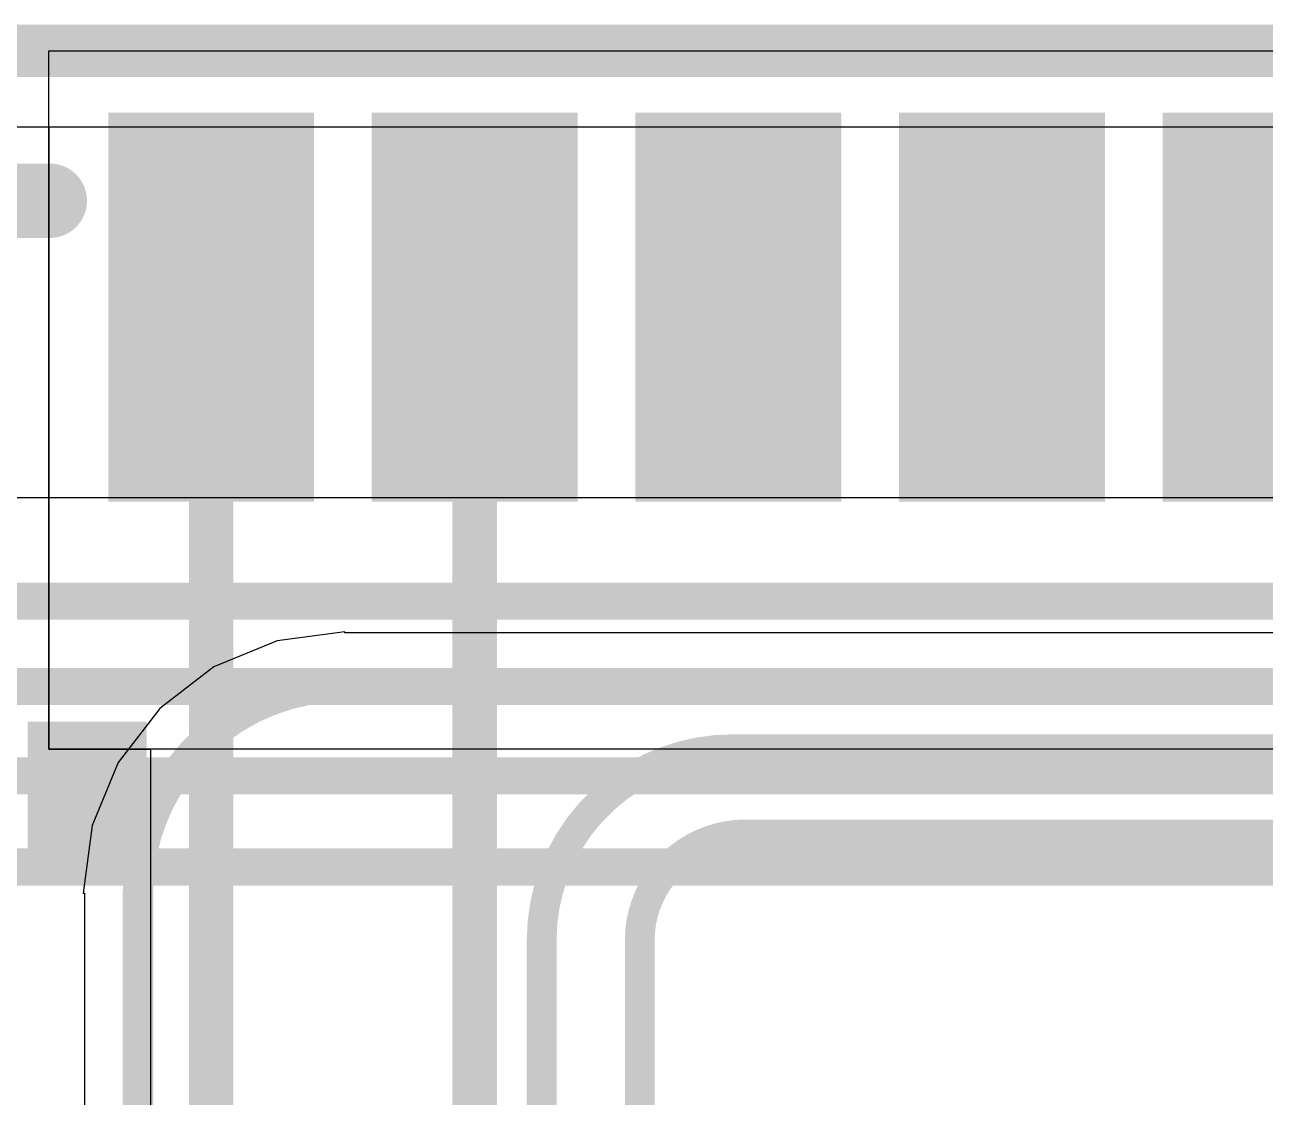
# Model space of a CAD drawing. Header units: inches. Extents: x -6 to 283, y -12 to 154.
# Drawn here: x 20.059 to 24.294, y 16.789 to 20.449 of the extents above; entities that cross this region are included whole.
import ezdxf

# ---------------------------------------------------------------- set-up
doc = ezdxf.new("R2010")
doc.units = ezdxf.units.IN
for name, color, linetype in [('Board Outline', 216, 'Continuous'), ('Bottom Layer', 5, 'Continuous'), ('GND-1', 16, 'Continuous'), ('GND-2', 90, 'Continuous'), ('GND-3', 216, 'Continuous'), ('GND-4', 54, 'Continuous'), ('PWR-1', 156, 'Continuous'), ('PWR-2', 130, 'Continuous'), ('Signal L1', 76, 'Continuous'), ('Signal L2', 6, 'Continuous'), ('Top Layer', 1, 'Continuous'), ('Top Overlay', 2, 'Continuous'), ('Top Paste', 8, 'Continuous'), ('Top Solder', 216, 'Continuous')]:
    doc.layers.add(name, color=color, linetype=linetype)

# ---------------------------------------------------------------- blocks, each defined once
blk = doc.blocks.new('AP6275S__49')
at = {"layer": 'Top Layer'}
for points in [[(-6.1, 5.6275), (-6.1, 6.7525), (-5.6, 6.7525), (-5.6, 5.6275)], [(-5.2, 5.6275), (-5.2, 6.7525), (-4.7, 6.7525), (-4.7, 5.6275)], [(-4.3, 5.6275), (-4.3, 6.7525), (-3.8, 6.7525), (-3.8, 5.6275)], [(-3.4, 5.6275), (-3.4, 6.7525), (-2.9, 6.7525), (-2.9, 5.6275)], [(-2.5, 5.6275), (-2.5, 6.7525), (-2, 6.7525), (-2, 5.6275)]]:
    blk.add_hatch(color=1, dxfattribs=at).paths.add_polyline_path(points)
at = {"layer": 'Top Overlay'}
blk.add_hatch(color=2, dxfattribs=at).paths.add_polyline_path([(-6.477, 4.2164), (-6.0706, 4.2164), (-6.0706, 4.7752), (-6.477, 4.7752)])
at = {"layer": 'Top Paste'}
for points in [[(-6.1, 5.6275), (-6.1, 6.7525), (-5.6, 6.7525), (-5.6, 5.6275)], [(-5.2, 5.6275), (-5.2, 6.7525), (-4.7, 6.7525), (-4.7, 5.6275)], [(-4.3, 5.6275), (-4.3, 6.7525), (-3.8, 6.7525), (-3.8, 5.6275)], [(-3.4, 5.6275), (-3.4, 6.7525), (-2.9, 6.7525), (-2.9, 5.6275)], [(-2.5, 5.6275), (-2.5, 6.7525), (-2, 6.7525), (-2, 5.6275)]]:
    blk.add_hatch(color=8, dxfattribs=at).paths.add_polyline_path(points)
at = {"layer": 'Top Solder'}
for points in [[(-6.2016, 5.5259), (-6.2016, 6.8541), (-5.4984, 6.8541), (-5.4984, 5.5259)], [(-5.3016, 5.5259), (-5.3016, 6.8541), (-4.5984, 6.8541), (-4.5984, 5.5259)], [(-4.4016, 5.5259), (-4.4016, 6.8541), (-3.6984, 6.8541), (-3.6984, 5.5259)], [(-3.5016, 5.5259), (-3.5016, 6.8541), (-2.7984, 6.8541), (-2.7984, 5.5259)], [(-2.6016, 5.5259), (-2.6016, 6.8541), (-1.8984, 6.8541), (-1.8984, 5.5259)]]:
    blk.add_hatch(color=216, dxfattribs=at).paths.add_polyline_path(points)
at = {"layer": 'Top Overlay'}
blk.add_lwpolyline([(-7.5184, 6.5532, 0.254, 0.254, 0), (-6.4008, 6.5532, 0.254, 0.254, 0)], format="xyseb", dxfattribs=at)
blk.add_lwpolyline([(-6.4643, 6.5532, 0.127, 0.127, 1), (-6.3373, 6.5532, 0.127, 0.127, 1)], format="xyseb", close=True, dxfattribs=at)

msp = doc.modelspace()

# ---------------------------------------------------------------- linework, layer by layer
at = {"layer": 'Board Outline'}
msp.add_lwpolyline([(12.0364, 20.3599, 0.1778, 0.1778, 0), (75.5509, 20.3599, 0.1778, 0.1778, 0)], format="xyseb", dxfattribs=at)
at = {"layer": 'Bottom Layer'}
msp.add_line((12.0364, 20.1009), (45.7536, 20.1009), dxfattribs=at)
at = {"layer": 'GND-1'}
msp.add_line((12.0364, 20.1009), (75.5508, 20.1009), dxfattribs=at)
at = {"layer": 'GND-2'}
msp.add_line((12.0364, 20.1009), (75.5508, 20.1009), dxfattribs=at)
at = {"layer": 'GND-3'}
msp.add_line((12.0364, 20.1009), (75.5508, 20.1009), dxfattribs=at)
at = {"layer": 'GND-4'}
msp.add_line((12.0364, 20.1009), (75.5508, 20.1009), dxfattribs=at)
at = {"layer": 'PWR-1'}
msp.add_line((17.9576, 20.1009), (33.7626, 20.1009), dxfattribs=at)
at = {"layer": 'PWR-2'}
msp.add_line((17.934, 20.1009), (36.3945, 20.1009), dxfattribs=at)
at = {"layer": 'Signal L1'}
for p, q in [((12.0364, 20.1009), (30.8904, 20.1009)), ((20.9203, 18.3467), (20.705, 18.2576)), ((21.1513, 18.3771), (20.9203, 18.3467)), ((21.1513, 18.373), (21.1513, 18.3771)), ((30.8011, 18.373), (21.1513, 18.373)), ((20.705, 18.2576), (20.5202, 18.1157)), ((20.5202, 18.1157), (20.3783, 17.9309)), ((20.3783, 17.9309), (20.2891, 17.7156)), ((20.2891, 17.7156), (20.2587, 17.4846)), ((20.2587, 17.4846), (20.2629, 17.4846)), ((20.2629, 17.4846), (20.2629, 7.2926))]:
    msp.add_line(p, q, dxfattribs=at)
for points in [[(20.4454, 17.4846, 0.1041, 0.1041, -0.414214), (21.1513, 18.1904, 0.1041, 0.1041, 0)], [(21.1513, 18.1904, 0.1041, 0.1041, 0), (30.8011, 18.1904, 0.1041, 0.1041, 0)], [(22.1968, 17.9137, 0.1016, 0.1016, -0.110924), (22.4755, 17.9763, 0.1016, 0.1016, 0)], [(22.4755, 17.9763, 0.1016, 0.1016, 0), (31.2708, 17.9763, 0.1016, 0.1016, 0)], [(21.8865, 17.6033, 0.1016, 0.1016, -0.173463), (22.1968, 17.9137, 0.1016, 0.1016, 0)], [(22.1902, 17.4719, 0.1016, 0.1016, -0.184508), (22.3723, 17.654, 0.1016, 0.1016, 0)], [(22.3723, 17.654, 0.1016, 0.1016, -0.10551), (22.5196, 17.6855, 0.1016, 0.1016, 0)], [(22.5196, 17.6855, 0.1016, 0.1016, 0), (30.5534, 17.6855, 0.1016, 0.1016, 0)], [(21.8239, 17.3246, 0.1016, 0.1016, -0.110924), (21.8865, 17.6033, 0.1016, 0.1016, 0)], [(20.4454, 7.2926, 0.1041, 0.1041, 0), (20.4454, 17.4846, 0.1041, 0.1041, 0)], [(22.1587, 17.3246, 0.1016, 0.1016, -0.10551), (22.1902, 17.4719, 0.1016, 0.1016, 0)], [(21.8239, 3.6786, 0.1016, 0.1016, 0), (21.8239, 17.3246, 0.1016, 0.1016, 0)], [(22.1587, 3.8173, 0.1016, 0.1016, 0), (22.1587, 17.3246, 0.1016, 0.1016, 0)]]:
    msp.add_lwpolyline(points, format="xyseb", dxfattribs=at)
for points in [[(21.1252, 18.1904, 0.0521, 0.0521, 1), (21.1773, 18.1904, 0.0521, 0.0521, 1)], [(21.1252, 18.1904, 0.0521, 0.0521, 1), (21.1773, 18.1904, 0.0521, 0.0521, 1)], [(22.4501, 17.9763, 0.0508, 0.0508, 1), (22.5009, 17.9763, 0.0508, 0.0508, 1)], [(22.4501, 17.9763, 0.0508, 0.0508, 1), (22.5009, 17.9763, 0.0508, 0.0508, 1)], [(22.1714, 17.9137, 0.0508, 0.0508, 1), (22.2222, 17.9137, 0.0508, 0.0508, 1)], [(22.1714, 17.9137, 0.0508, 0.0508, 1), (22.2222, 17.9137, 0.0508, 0.0508, 1)], [(22.3469, 17.654, 0.0508, 0.0508, 1), (22.3977, 17.654, 0.0508, 0.0508, 1)], [(22.3469, 17.654, 0.0508, 0.0508, 1), (22.3977, 17.654, 0.0508, 0.0508, 1)], [(22.4942, 17.6855, 0.0508, 0.0508, 1), (22.545, 17.6855, 0.0508, 0.0508, 1)], [(22.4942, 17.6855, 0.0508, 0.0508, 1), (22.545, 17.6855, 0.0508, 0.0508, 1)], [(21.8611, 17.6033, 0.0508, 0.0508, 1), (21.9119, 17.6033, 0.0508, 0.0508, 1)], [(21.8611, 17.6033, 0.0508, 0.0508, 1), (21.9119, 17.6033, 0.0508, 0.0508, 1)], [(20.4194, 17.4846, 0.0521, 0.0521, 1), (20.4715, 17.4846, 0.0521, 0.0521, 1)], [(20.4194, 17.4846, 0.0521, 0.0521, 1), (20.4715, 17.4846, 0.0521, 0.0521, 1)], [(22.1648, 17.4719, 0.0508, 0.0508, 1), (22.2156, 17.4719, 0.0508, 0.0508, 1)], [(22.1648, 17.4719, 0.0508, 0.0508, 1), (22.2156, 17.4719, 0.0508, 0.0508, 1)], [(21.7985, 17.3246, 0.0508, 0.0508, 1), (21.8493, 17.3246, 0.0508, 0.0508, 1)], [(21.7985, 17.3246, 0.0508, 0.0508, 1), (21.8493, 17.3246, 0.0508, 0.0508, 1)], [(22.1333, 17.3246, 0.0508, 0.0508, 1), (22.1841, 17.3246, 0.0508, 0.0508, 1)], [(22.1333, 17.3246, 0.0508, 0.0508, 1), (22.1841, 17.3246, 0.0508, 0.0508, 1)]]:
    msp.add_lwpolyline(points, format="xyseb", close=True, dxfattribs=at)
at = {"layer": 'Signal L2'}
for p, q in [((12.0364, 20.1009), (75.5508, 20.1009)), ((34.1607, 18.8346), (17.3268, 18.8346))]:
    msp.add_line(p, q, dxfattribs=at)
for points in [[(17.4592, 18.4816, 0.127, 0.127, 0), (48.3941, 18.4816, 0.127, 0.127, 0)], [(17.5798, 18.1904, 0.127, 0.127, 0), (48.231, 18.1904, 0.127, 0.127, 0)], [(17.706, 17.8856, 0.127, 0.127, 0), (48.047, 17.8856, 0.127, 0.127, 0)], [(17.8349, 17.5745, 0.127, 0.127, 0), (47.2889, 17.5745, 0.127, 0.127, 0)]]:
    msp.add_lwpolyline(points, format="xyseb", dxfattribs=at)
at = {"layer": 'Top Layer'}
for p, q in [((20.1416, 17.9763), (20.1416, 20.3599)), ((20.1416, 20.3599), (32.8512, 20.3599)), ((12.0364, 20.1009), (20.1416, 20.1009)), ((20.1416, 20.1009), (20.1416, 17.9763)), ((32.8512, 17.9763), (20.1416, 17.9763)), ((20.1416, 17.9763), (20.4883, 17.9763)), ((20.4883, 17.9763), (20.4883, 15.9081))]:
    msp.add_line(p, q, dxfattribs=at)
for points in [[(20.6954, 15.9081, 0.1524, 0.1524, 0), (20.6954, 19.4851, 0.1524, 0.1524, 0)], [(21.5954, 16.1137, 0.1524, 0.1524, 0), (21.5954, 19.4851, 0.1524, 0.1524, 0)]]:
    msp.add_lwpolyline(points, format="xyseb", dxfattribs=at)
for points in [[(20.6573, 19.4851, 0.0762, 0.0762, 1), (20.7335, 19.4851, 0.0762, 0.0762, 1)], [(21.5573, 19.4851, 0.0762, 0.0762, 1), (21.6335, 19.4851, 0.0762, 0.0762, 1)]]:
    msp.add_lwpolyline(points, format="xyseb", close=True, dxfattribs=at)

# ---------------------------------------------------------------- block references
msp.add_blockref('AP6275S__49', (26.5454, 13.2951))

doc.saveas('drawing.dxf')
